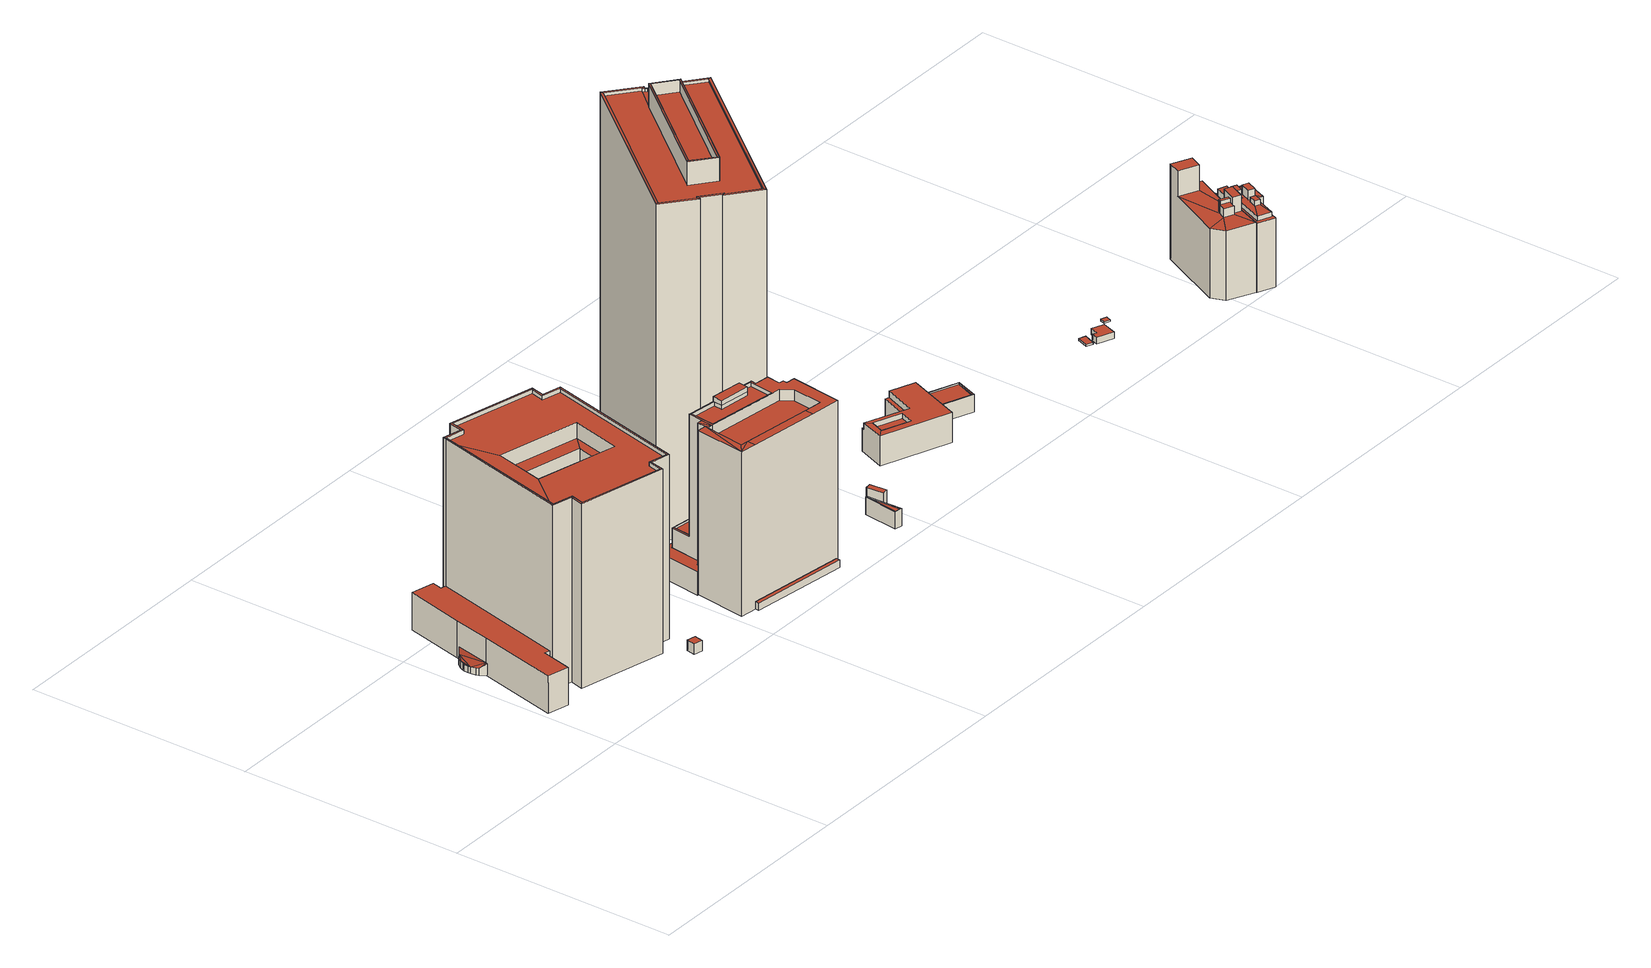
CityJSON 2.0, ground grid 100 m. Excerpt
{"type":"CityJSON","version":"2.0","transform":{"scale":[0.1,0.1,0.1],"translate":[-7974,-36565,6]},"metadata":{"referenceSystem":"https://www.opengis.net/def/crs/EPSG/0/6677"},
"CityObjects":{
"building1":{"type":"Building","attributes":{"class":3002,"usage":421,"measuredHeight":75.5,"storeysAboveGround":16,"storeysBelowGround":1,"prefecture":13,"city":13101,"footprintArea":4976.75,"fireproofType":1001,"coverageRatio":80,"floorAreaRatio":700,"surveyYear":2021,"urbanPlanType":21,"areaClassificationType":22,"landUseType":214,"districts":"10","detailedUsage":"1110","floodRisk_description":10,"floodRisk_rank":1,"floodRisk_depth":0.02,"floodRisk_adminType":2,"floodRisk_scale":2,"meshCode":"53394509"},"geometry":[{"type":"Solid","lod":"2","boundaries":[[[[0,1,2,3]],[[4,1,0,5,6,7,8,9,10,11,12,13,14,15,16,17,18,19,20,21,22,23,24,25,26,27,28,29,30,31,32,33,34,3,2,35]],[[36,37,38,39]],[[40,41,42]],[[39,38,43,44,37,36,45,46,47,48]],[[49,50,51,52]],[[41,53,54]],[[55,56,57,58]],[[59,60,61]],[[54,62,42]],[[63,64,65,66]],[[67,68,69,70,71,72,73,74,75,76]],[[77,78,79,80]],[[77,80,81,82]],[[40,83,59]],[[63,66,56,55]],[[40,42,84]],[[49,58,57,50]],[[85,86,79,78]],[[52,51,87,88]],[[89,90,91,92]],[[61,93,41]],[[59,61,41]],[[85,92,91,86]],[[89,88,87,90]],[[82,81,65,64]],[[94,95,96,97,98,99,100,101,102,103,104,105,106,107,108,109,110]],[[40,59,41]],[[95,94,99,98]],[[41,54,42]],[[8,7,58,49]],[[24,23,60,59]],[[65,107,106,66]],[[33,32,69,85,78]],[[95,36,39,96]],[[57,104,103,50]],[[56,105,104,57]],[[87,101,100,90]],[[10,9,52,88]],[[62,17,16,75,74,42]],[[44,35,2,37]],[[51,102,101,87]],[[22,21,93,61]],[[34,33,78,77]],[[81,108,107,65]],[[54,18,17,62]],[[66,106,105,56]],[[29,28,73,72]],[[32,31,70,69]],[[92,85,69,68,13,12]],[[31,30,71,70]],[[14,13,68,67]],[[20,19,53,41]],[[97,48,47,98]],[[90,100,99,91]],[[79,110,109,80]],[[0,3,82,64]],[[12,11,89,92]],[[3,34,77,82]],[[6,5,63,55]],[[5,0,64,63]],[[43,4,35,44]],[[95,98,47,46,45,36]],[[25,24,59,83]],[[9,8,49,52]],[[21,20,41,93]],[[19,18,54,53]],[[86,94,110,79]],[[30,29,72,71]],[[26,25,83,40]],[[80,109,108,81]],[[37,2,1,38]],[[16,15,76,75]],[[27,26,40,84]],[[50,103,102,51]],[[7,6,55,58]],[[86,91,99,94]],[[15,14,67,76]],[[23,22,61,60]],[[38,1,4,43]],[[96,39,48,97]],[[73,28,27,84,42,74]],[[11,10,88,89]]]],"semantics":{"surfaces":[{"type":"GroundSurface"},{"type":"RoofSurface"},{"type":"WallSurface"}],"values":[[0,0,1,1,1,1,1,1,1,1,1,1,1,1,1,1,1,1,1,1,1,1,1,1,1,1,1,1,1,1,2,2,2,2,2,2,2,2,2,2,2,2,2,2,2,2,2,2,2,2,2,2,2,2,2,2,2,2,2,2,2,2,2,2,2,2,2,2,2,2,2,2,2,2,2,2,2,2,2,2,2,2,2]]}}]},
"building2":{"type":"Building","attributes":{"class":3001,"usage":421,"measuredHeight":4,"storeysAboveGround":2,"storeysBelowGround":0,"prefecture":13,"city":13101,"footprintArea":15.79,"fireproofType":1001,"coverageRatio":80,"floorAreaRatio":700,"surveyYear":2021,"urbanPlanType":21,"areaClassificationType":22,"landUseType":214,"districts":"10","detailedUsage":"1110","meshCode":"53394509"},"geometry":[{"type":"Solid","lod":"2","boundaries":[[[[111,112,113,114]],[[115,116,117,118]],[[114,113,118,117]],[[112,111,116,115]],[[111,114,117,116]],[[113,112,115,118]]]],"semantics":{"surfaces":[{"type":"GroundSurface"},{"type":"RoofSurface"},{"type":"WallSurface"}],"values":[[0,1,2,2,2,2]]}}]},
"building3":{"type":"Building","attributes":{"class":3003,"usage":461,"measuredHeight":4.2,"storeysAboveGround":9999,"storeysBelowGround":9999,"prefecture":13,"city":13101,"footprintArea":-9999,"fireproofType":1011,"coverageRatio":80,"floorAreaRatio":700,"surveyYear":1,"urbanPlanType":21,"areaClassificationType":22,"landUseType":214,"districts":"10","detailedUsage":"0","floodRisk_description":10,"floodRisk_rank":1,"floodRisk_depth":0.02,"floodRisk_adminType":2,"floodRisk_scale":2,"meshCode":"53394509"},"geometry":[{"type":"Solid","lod":"2","boundaries":[[[[119,120,121,122]],[[123,124,125,126]],[[122,121,126,125]],[[120,119,124,123]],[[119,122,125,124]],[[121,120,123,126]]]],"semantics":{"surfaces":[{"type":"GroundSurface"},{"type":"RoofSurface"},{"type":"WallSurface"}],"values":[[0,1,2,2,2,2]]}}]},
"building4":{"type":"Building","attributes":{"class":3003,"usage":401,"measuredHeight":28.2,"storeysAboveGround":14,"storeysBelowGround":1,"prefecture":13,"city":13101,"footprintArea":2211.11,"fireproofType":1001,"coverageRatio":80,"floorAreaRatio":700,"surveyYear":2021,"urbanPlanType":21,"areaClassificationType":22,"landUseType":212,"districts":"10","detailedUsage":"1210","meshCode":"53394509"},"geometry":[{"type":"Solid","lod":"2","boundaries":[[[[127,128,129,130]],[[131,132,133,134]],[[128,127,132,131]],[[129,128,131,134]],[[127,130,133,132]],[[130,129,134,133]]]],"semantics":{"surfaces":[{"type":"GroundSurface"},{"type":"RoofSurface"},{"type":"WallSurface"}],"values":[[0,1,2,2,2,2]]}}]},
"building5":{"type":"Building","attributes":{"class":9999,"usage":461,"measuredHeight":4.8,"storeysAboveGround":9999,"storeysBelowGround":9999,"prefecture":13,"city":13101,"footprintArea":-9999,"fireproofType":1011,"coverageRatio":80,"floorAreaRatio":700,"surveyYear":1,"urbanPlanType":21,"areaClassificationType":22,"landUseType":214,"districts":"10","detailedUsage":"0","meshCode":"53394509"},"geometry":[{"type":"Solid","lod":"2","boundaries":[[[[135,136,137,138,139,140,141,142,143,144,145,146,147,148,149,150,151,152,153,154,155,156,157,158,159,160,161,162,163,164,165,166,167,168,169,170,171,172,173,174,175,176,177,178,179,180,181,182,183,184]],[[185,186,187,188,189,190,191,192,193,194,195,196,197,198,199,200,201,202,203,204,205,206,207,208,209,210,211,212,213,214,215,216,217,218,219,220,221,222,223,224,225,226,227,228,229,230,231,232,233,234]],[[183,182,185,234]],[[152,151,216,215]],[[163,162,205,204]],[[176,175,192,191]],[[164,163,204,203]],[[182,181,186,185]],[[160,159,208,207]],[[142,141,226,225]],[[170,169,198,197]],[[136,135,232,231]],[[154,153,214,213]],[[174,173,194,193]],[[177,176,191,190]],[[135,184,233,232]],[[161,160,207,206]],[[148,147,220,219]],[[178,177,190,189]],[[140,139,228,227]],[[180,179,188,187]],[[166,165,202,201]],[[144,143,224,223]],[[153,152,215,214]],[[156,155,212,211]],[[159,158,209,208]],[[143,142,225,224]],[[181,180,187,186]],[[138,137,230,229]],[[167,166,201,200]],[[158,157,210,209]],[[146,145,222,221]],[[175,174,193,192]],[[171,170,197,196]],[[149,148,219,218]],[[139,138,229,228]],[[173,172,195,194]],[[168,167,200,199]],[[179,178,189,188]],[[165,164,203,202]],[[137,136,231,230]],[[145,144,223,222]],[[155,154,213,212]],[[169,168,199,198]],[[162,161,206,205]],[[150,149,218,217]],[[157,156,211,210]],[[141,140,227,226]],[[172,171,196,195]],[[151,150,217,216]],[[184,183,234,233]],[[147,146,221,220]]]],"semantics":{"surfaces":[{"type":"GroundSurface"},{"type":"RoofSurface"},{"type":"WallSurface"}],"values":[[0,1,2,2,2,2,2,2,2,2,2,2,2,2,2,2,2,2,2,2,2,2,2,2,2,2,2,2,2,2,2,2,2,2,2,2,2,2,2,2,2,2,2,2,2,2,2,2,2,2,2,2]]}}]},
"building6":{"type":"Building","attributes":{"class":3002,"usage":401,"measuredHeight":67.3,"storeysAboveGround":14,"storeysBelowGround":1,"prefecture":13,"city":13101,"footprintArea":2211.11,"fireproofType":1001,"coverageRatio":80,"floorAreaRatio":700,"surveyYear":2021,"urbanPlanType":21,"areaClassificationType":22,"landUseType":212,"districts":"10","detailedUsage":"1210","floodRisk_description":10,"floodRisk_rank":1,"floodRisk_depth":0.01,"floodRisk_adminType":2,"floodRisk_scale":2,"meshCode":"53394509"},"geometry":[{"type":"Solid","lod":"2","boundaries":[[[[235,236,237,238,239,240,241,242,243,244,245,246,247,248]],[[249,250,251]],[[252,253,254,255]],[[256,257,258]],[[259,249,260,261,254,253,262]],[[263,264,265,266,267,268,269,270,271,272,273,274,275,276,277,278,279]],[[256,251,280]],[[249,259,250]],[[281,282,283,284,285,286,287,288]],[[289,290,291,292]],[[256,258,293]],[[294,295,296,297,298,299]],[[256,293,251]],[[271,300,301,272]],[[260,274,273,261]],[[302,303,304,305,306,307,308,309]],[[310,311,312,313]],[[258,257,279,278]],[[293,314,251]],[[249,251,314]],[[261,273,285,284]],[[293,294,299,314]],[[315,255,282,281]],[[236,235,267,266]],[[255,254,283,282]],[[302,309,246,245]],[[291,316,301,300,292]],[[244,243,250,259]],[[276,296,295,277]],[[235,248,268,267]],[[254,261,284,283]],[[314,299,298,249]],[[304,312,311,305]],[[305,311,310,306]],[[316,315,281,288]],[[316,291,290,315]],[[242,241,280,251]],[[238,237,265,264]],[[241,240,256,280]],[[272,301,287,286]],[[275,297,296,276]],[[240,239,263,279,257,256]],[[248,247,269,268]],[[237,236,266,265]],[[252,289,292,300,271,270,308,307,313,312,304,303,262,253]],[[308,270,269,247,246,309]],[[244,259,262,303,302,245]],[[273,272,286,285]],[[239,238,264,263]],[[294,293,258,278,277,295]],[[301,316,288,287]],[[243,242,251,250]],[[297,275,274,260,249,298]],[[306,310,313,307]],[[289,252,255,315,290]]]],"semantics":{"surfaces":[{"type":"GroundSurface"},{"type":"RoofSurface"},{"type":"WallSurface"}],"values":[[0,1,1,1,1,1,1,1,1,1,1,1,1,1,1,1,1,1,1,1,2,2,2,2,2,2,2,2,2,2,2,2,2,2,2,2,2,2,2,2,2,2,2,2,2,2,2,2,2,2,2,2,2,2,2]]}}]},
"building7":{"type":"Building","attributes":{"class":3001,"usage":401,"measuredHeight":10.5,"storeysAboveGround":14,"storeysBelowGround":1,"prefecture":13,"city":13101,"footprintArea":2211.11,"fireproofType":1001,"coverageRatio":80,"floorAreaRatio":700,"surveyYear":2021,"urbanPlanType":21,"areaClassificationType":22,"landUseType":212,"districts":"10","detailedUsage":"1210","floodRisk_description":10,"floodRisk_rank":1,"floodRisk_depth":0.01,"floodRisk_adminType":2,"floodRisk_scale":2,"meshCode":"53394509"},"geometry":[{"type":"Solid","lod":"2","boundaries":[[[[317,318,319,320,321,322,323,324]],[[325,326,327,328,329,330,331,332,333,334]],[[335,336,337,338,339,340]],[[320,319,326,325]],[[317,324,329,328]],[[318,317,328,327]],[[339,331,330,323,322,340]],[[324,323,330,329]],[[319,318,327,326]],[[322,321,335,340]],[[320,325,334,336,335,321]],[[334,333,337,336]],[[332,331,339,338]],[[333,332,338,337]]]],"semantics":{"surfaces":[{"type":"GroundSurface"},{"type":"RoofSurface"},{"type":"WallSurface"}],"values":[[0,1,1,2,2,2,2,2,2,2,2,2,2,2]]}}]},
"building8":{"type":"Building","attributes":{"class":9999,"usage":461,"measuredHeight":5.4,"storeysAboveGround":9999,"storeysBelowGround":9999,"prefecture":13,"city":13101,"footprintArea":-9999,"fireproofType":1011,"coverageRatio":80,"floorAreaRatio":700,"surveyYear":1,"urbanPlanType":21,"areaClassificationType":22,"landUseType":212,"districts":"10","detailedUsage":"0","meshCode":"53394509"},"geometry":[{"type":"Solid","lod":"2","boundaries":[[[[341,342,343,344,345,346,347,348,349,350,351,352,353,354,355,356,357,358,359,360,361,362,363,364,365,366,367,368,369,370,371,372,373,374,375,376,377,378,379,380,381,382,383,384,385,386,387,388,389,390]],[[391,392,393,394]],[[395,396,397,398]],[[399,400,401,402]],[[403,404,396,395]],[[405,406,407,408]],[[409,410,411,412]],[[413,414,415,416]],[[417,418,419,420]],[[421,422,423,424]],[[425,426,427,428,429,430,431,432,433,434,435,436,437,438,439,440,441,442,443,444,445,446,447,448,449,450,451,452,453,454,455,456,457,458,459,460,461,462,463,464,465,466,467,468,469,470,471,472,473,474]],[[402,401,475,476]],[[477,478,411,410]],[[479,480,481,482]],[[482,481,483,484]],[[485,486,487,488]],[[489,490,486,485]],[[484,483,491,492]],[[391,394,400,399]],[[493,494,495,496]],[[421,424,497,498]],[[488,487,499,500]],[[392,501,502,393]],[[503,504,505,506]],[[498,497,507,508]],[[476,475,509,510]],[[511,512,513,514]],[[492,491,515,516]],[[516,515,517,518]],[[510,509,490,489]],[[500,499,519,520]],[[521,506,505,522]],[[413,416,478,477]],[[523,524,504,503]],[[409,412,418,417]],[[525,508,507,526]],[[501,420,419,502]],[[405,408,404,403]],[[398,397,527,528]],[[528,527,529,530]],[[414,531,532,415]],[[514,513,423,422]],[[493,496,532,531]],[[523,530,529,524]],[[521,522,533,534]],[[535,525,526,536]],[[511,537,538,512]],[[406,535,536,407]],[[494,539,540,495]],[[520,519,480,479]],[[537,518,517,538]],[[534,533,540,539]],[[371,370,523,503]],[[401,448,447,475]],[[345,344,485,488]],[[532,460,459,415]],[[424,430,429,497]],[[379,378,531,414]],[[515,436,435,517]],[[383,382,410,409]],[[512,433,432,513]],[[522,465,464,533]],[[495,462,461,496]],[[411,456,455,412]],[[419,453,452,502]],[[389,388,391,399]],[[351,350,484,492]],[[519,441,440,480]],[[360,359,498,508]],[[374,373,521,534]],[[347,346,500,520]],[[386,385,420,501]],[[361,360,508,525]],[[499,442,441,519]],[[341,390,402,476]],[[540,463,462,495]],[[416,458,457,478]],[[352,351,492,516]],[[423,431,430,424]],[[372,371,503,506]],[[373,372,506,521]],[[378,377,493,531]],[[418,454,453,419]],[[490,445,444,486]],[[400,449,448,401]],[[375,374,534,539]],[[394,450,449,400]],[[384,383,409,417]],[[355,354,537,511]],[[344,343,489,485]],[[358,357,422,421]],[[497,429,428,507]],[[529,469,468,524]],[[487,443,442,499]],[[533,464,463,540]],[[366,365,403,395]],[[385,384,417,420]],[[527,470,469,529]],[[356,355,511,514]],[[350,349,482,484]],[[380,379,414,413]],[[491,437,436,515]],[[507,428,427,526]],[[369,368,528,530]],[[408,474,473,404]],[[368,367,398,528]],[[536,426,425,407]],[[524,468,467,504]],[[480,440,439,481]],[[377,376,494,493]],[[502,452,451,393]],[[376,375,539,494]],[[407,425,474,408]],[[354,353,518,537]],[[412,455,454,418]],[[390,389,399,402]],[[348,347,520,479]],[[382,381,477,410]],[[397,471,470,527]],[[388,387,392,391]],[[483,438,437,491]],[[357,356,514,422]],[[509,446,445,490]],[[353,352,516,518]],[[349,348,479,482]],[[343,342,510,489]],[[481,439,438,483]],[[505,466,465,522]],[[396,472,471,397]],[[393,451,450,394]],[[486,444,443,487]],[[478,457,456,411]],[[526,427,426,536]],[[538,434,433,512]],[[404,473,472,396]],[[517,435,434,538]],[[415,459,458,416]],[[346,345,488,500]],[[359,358,421,498]],[[387,386,501,392]],[[362,361,525,535]],[[381,380,413,477]],[[364,363,406,405]],[[367,366,395,398]],[[513,432,431,423]],[[496,461,460,532]],[[475,447,446,509]],[[342,341,476,510]],[[363,362,535,406]],[[370,369,530,523]],[[365,364,405,403]],[[504,467,466,505]]]],"semantics":{"surfaces":[{"type":"GroundSurface"},{"type":"RoofSurface"},{"type":"WallSurface"}],"values":[[0,1,1,1,1,1,1,1,1,1,1,1,1,1,1,1,1,1,1,1,1,1,1,1,1,1,1,1,1,1,1,1,1,1,1,1,1,1,1,1,1,1,1,1,1,1,1,1,1,1,1,1,2,2,2,2,2,2,2,2,2,2,2,2,2,2,2,2,2,2,2,2,2,2,2,2,2,2,2,2,2,2,2,2,2,2,2,2,2,2,2,2,2,2,2,2,2,2,2,2,2,2,2,2,2,2,2,2,2,2,2,2,2,2,2,2,2,2,2,2,2,2,2,2,2,2,2,2,2,2,2,2,2,2,2,2,2,2,2,2,2,2,2,2,2,2,2,2,2,2,2,2]]}}]},
"building9":{"type":"Building","attributes":{"class":3001,"usage":461,"measuredHeight":6.9,"storeysAboveGround":9999,"storeysBelowGround":9999,"prefecture":13,"city":13101,"footprintArea":-9999,"fireproofType":1011,"coverageRatio":80,"floorAreaRatio":700,"surveyYear":1,"urbanPlanType":21,"areaClassificationType":22,"landUseType":212,"districts":"10","detailedUsage":"0","meshCode":"53394509"},"geometry":[{"type":"Solid","lod":"2","boundaries":[[[[541,542,543,544]],[[545,546,547,548]],[[549,550,551,552]],[[552,551,546,545]],[[548,547,550,549]],[[553,554,555,556]],[[550,553,556,551]],[[543,542,552,545]],[[546,555,554,547]],[[551,556,555,546]],[[547,554,553,550]],[[542,541,549,552]],[[541,544,548,549]],[[544,543,545,548]]]],"semantics":{"surfaces":[{"type":"GroundSurface"},{"type":"RoofSurface"},{"type":"WallSurface"}],"values":[[0,1,1,1,1,1,2,2,2,2,2,2,2,2]]}}]},
"building10":{"type":"Building","attributes":{"class":3002,"usage":401,"measuredHeight":29.3,"storeysAboveGround":8,"storeysBelowGround":2,"prefecture":13,"city":13101,"footprintArea":529.99,"fireproofType":1001,"coverageRatio":80,"floorAreaRatio":700,"surveyYear":2021,"urbanPlanType":21,"areaClassificationType":22,"landUseType":212,"districts":"10","detailedUsage":"1210","meshCode":"53394509"},"geometry":[{"type":"Solid","lod":"2","boundaries":[[[[557,558,559,560,561,562,563,564,565,566,567,568,569,570,571,572,573,574,575]],[[576,577,578,579]],[[580,581,582,583]],[[584,583,582,585]],[[586,587,588,589]],[[590,591,592,593]],[[594,595,596,597]],[[597,596,598,599]],[[600,601,602,603,604,605,606,607,608,609,610,611,612,613,614,615,616,617,618,619,620,621,622,623,624,625,626,627]],[[586,589,628,629]],[[580,630,631,581]],[[632,633,634,635]],[[590,593,636,637]],[[638,639,640,641]],[[642,643,644,645]],[[646,647,648]],[[599,598,649,650]],[[576,579,651,652]],[[652,651,653,654]],[[655,656,631,630]],[[632,584,585,633]],[[629,628,640,639]],[[657,658,659,660]],[[661,662,663,664]],[[637,636,659,658]],[[654,653,592,591]],[[665,666,643,642]],[[667,668,669,670]],[[638,641,656,655]],[[671,645,644]],[[657,660,578,577]],[[594,647,646,595]],[[672,673,674,675]],[[635,634,666,665]],[[676,677,678,679,680,681,682,683,684]],[[650,649,588,587]],[[672,675,664,663,670,669,568,567,586,629]],[[560,559,665,642]],[[579,676,684,651]],[[634,609,608,666]],[[638,570,569,668,667,662,661,674,673,639]],[[572,571,655,630]],[[582,612,611,585]],[[575,574,583,584]],[[565,564,599,650]],[[658,657,604,603]],[[562,561,576,652,647,594]],[[641,616,615,656]],[[574,573,580,583]],[[651,684,683,653]],[[593,681,680,636]],[[637,658,603,602]],[[670,663,662,667]],[[591,590,601,600]],[[628,618,617,640]],[[652,654,627,626,648,647]],[[664,675,674,661]],[[653,683,682,592]],[[559,558,635,665]],[[666,608,607,643]],[[596,623,622,598]],[[560,642,645,577,576,561]],[[633,610,609,634]],[[566,565,650,587]],[[640,617,616,641]],[[602,601,590,637]],[[604,657,577,645,671,605]],[[571,570,638,655]],[[557,575,584,632]],[[581,613,612,582]],[[631,614,613,581]],[[588,620,619,589]],[[643,607,606,644]],[[660,678,677,578]],[[646,625,624,595]],[[656,615,614,631]],[[563,562,594,597]],[[564,563,597,599]],[[592,682,681,593]],[[595,624,623,596]],[[598,622,621,649]],[[659,679,678,660]],[[644,606,605,671]],[[649,621,620,588]],[[636,680,679,659]],[[672,629,639,673]],[[648,626,625,646]],[[589,619,618,628]],[[600,627,654,591]],[[567,566,587,586]],[[669,668,569,568]],[[585,611,610,633]],[[578,677,676,579]],[[558,557,632,635]],[[573,572,630,580]]]],"semantics":{"surfaces":[{"type":"GroundSurface"},{"type":"RoofSurface"},{"type":"WallSurface"}],"values":[[0,1,1,1,1,1,1,1,1,1,1,1,1,1,1,1,1,1,1,1,1,1,1,1,1,1,1,1,1,1,1,1,1,1,1,1,2,2,2,2,2,2,2,2,2,2,2,2,2,2,2,2,2,2,2,2,2,2,2,2,2,2,2,2,2,2,2,2,2,2,2,2,2,2,2,2,2,2,2,2,2,2,2,2,2,2,2,2,2,2,2,2,2,2,2]]}}]},
"building11":{"type":"Building","attributes":{"class":9999,"usage":461,"measuredHeight":14.7,"storeysAboveGround":9999,"storeysBelowGround":9999,"prefecture":13,"city":13101,"footprintArea":-9999,"fireproofType":1011,"coverageRatio":80,"floorAreaRatio":700,"surveyYear":1,"urbanPlanType":21,"areaClassificationType":22,"landUseType":212,"districts":"10","detailedUsage":"0","meshCode":"53394509"},"geometry":[{"type":"Solid","lod":"2","boundaries":[[[[685,686,687,688,689,690,691,692,693,694,695,696,697,698]],[[699,700,701,702,703,704,705,706,707,708,709,710,711,712]],[[692,691,699,712]],[[690,689,701,700]],[[686,685,705,704]],[[685,698,706,705]],[[688,687,703,702]],[[689,688,702,701]],[[710,709,695,694]],[[697,696,708,707]],[[694,693,711,710]],[[687,686,704,703]],[[691,690,700,699]],[[696,695,709,708]],[[698,697,707,706]],[[693,692,712,711]]]],"semantics":{"surfaces":[{"type":"GroundSurface"},{"type":"RoofSurface"},{"type":"WallSurface"}],"values":[[0,1,2,2,2,2,2,2,2,2,2,2,2,2,2,2]]}}]},
"building12":{"type":"Building","attributes":{"class":9999,"usage":461,"measuredHeight":7.4,"storeysAboveGround":9999,"storeysBelowGround":9999,"prefecture":13,"city":13101,"footprintArea":-9999,"fireproofType":1011,"coverageRatio":80,"floorAreaRatio":700,"surveyYear":1,"urbanPlanType":21,"areaClassificationType":22,"landUseType":212,"districts":"10","detailedUsage":"0","meshCode":"53394509"},"geometry":[{"type":"Solid","lod":"2","boundaries":[[[[713,714,715,716]],[[717,718,719,720]],[[721,722,723,724]],[[725,720,719,726]],[[727,728,718,717]],[[725,726,728,727]],[[713,716,727,717]],[[718,721,724,719]],[[728,722,721,718]],[[714,713,717,720]],[[719,724,723,726]],[[716,715,725,727]],[[726,723,722,728]],[[715,714,720,725]]]],"semantics":{"surfaces":[{"type":"GroundSurface"},{"type":"RoofSurface"},{"type":"WallSurface"}],"values":[[0,1,1,1,1,1,2,2,2,2,2,2,2,2]]}}]},
"building13":{"type":"Building","attributes":{"class":3002,"usage":401,"measuredHeight":152,"storeysAboveGround":36,"storeysBelowGround":3,"prefecture":13,"city":13101,"footprintArea":3635.12,"fireproofType":1001,"coverageRatio":80,"floorAreaRatio":700,"surveyYear":2021,"urbanPlanType":21,"areaClassificationType":22,"landUseType":212,"districts":"10","detailedUsage":"1210","meshCode":"53394509","name":"霞が関ビルディング"},"geometry":[{"type":"Solid","lod":"2","boundaries":[[[[729,730,731,732,733,734,735,736,737,738,739,740]],[[741,742,743,744]],[[745,746,747,748]],[[749,750,751,752]],[[753,754,755,756]],[[757,758,759,760,761,762,763,764,765,766,767,768,769,770,771,772]],[[773,774,775,776]],[[756,755,777,778]],[[779,780,751,781]],[[782,780,779]],[[748,747,783,784]],[[785,786,771,770,767,766]],[[787,788,746,745]],[[776,775,789,790]],[[791,792,754,753]],[[790,789,793,794]],[[778,777,792,791]],[[780,752,751]],[[795,780,782,796]],[[795,796,774,773]],[[784,783,750,749]],[[787,794,793,788]],[[731,730,790,794]],[[739,738,780,795]],[[788,761,760,746]],[[734,733,745,748]],[[782,785,766,796]],[[750,757,772,751]],[[789,763,762,793]],[[775,764,763,789]],[[768,767,753,756]],[[781,771,786,779]],[[793,762,761,788]],[[740,739,795,773]],[[736,735,784,749]],[[767,770,791,753]],[[747,759,758,783]],[[777,742,741,792]],[[779,786,785,782]],[[733,732,787,745]],[[756,778,769,768]],[[732,731,794,787]],[[735,734,748,784]],[[796,766,765,774]],[[778,791,770,769]],[[751,772,771,781]],[[729,740,773,776]],[[730,729,776,790]],[[774,765,764,775]],[[746,760,759,747]],[[737,736,749,752]],[[755,743,742,777]],[[738,737,752,780]],[[783,758,757,750]],[[754,744,743,755]],[[792,741,744,754]]]],"semantics":{"surfaces":[{"type":"GroundSurface"},{"type":"RoofSurface"},{"type":"WallSurface"}],"values":[[0,1,1,1,1,1,1,1,1,1,1,1,1,1,1,1,1,1,1,1,1,1,2,2,2,2,2,2,2,2,2,2,2,2,2,2,2,2,2,2,2,2,2,2,2,2,2,2,2,2,2,2,2,2,2,2]]}}]},
"building14":{"type":"Building","attributes":{"class":3001,"usage":461,"measuredHeight":6.2,"storeysAboveGround":9999,"storeysBelowGround":9999,"prefecture":13,"city":13101,"footprintArea":-9999,"fireproofType":1011,"coverageRatio":80,"floorAreaRatio":700,"surveyYear":1,"urbanPlanType":21,"areaClassificationType":22,"landUseType":212,"districts":"10","detailedUsage":"0","meshCode":"53394509"},"geometry":[{"type":"Solid","lod":"2","boundaries":[[[[797,798,799,800]],[[801,802,803,804]],[[800,799,804,803]],[[798,797,802,801]],[[797,800,803,802]],[[799,798,801,804]]]],"semantics":{"surfaces":[{"type":"GroundSurface"},{"type":"RoofSurface"},{"type":"WallSurface"}],"values":[[0,1,2,2,2,2]]}}]},
"building15":{"type":"Building","attributes":{"class":9999,"usage":461,"measuredHeight":11.4,"storeysAboveGround":9999,"storeysBelowGround":9999,"prefecture":13,"city":13101,"footprintArea":-9999,"fireproofType":1011,"coverageRatio":80,"floorAreaRatio":700,"surveyYear":1,"urbanPlanType":21,"areaClassificationType":22,"landUseType":212,"districts":"10","detailedUsage":"0","meshCode":"53394509"},"geometry":[{"type":"Solid","lod":"2","boundaries":[[[[805,806,807]],[[808,809,810,811]],[[808,811,812,813]],[[814,815,816]],[[809,813,812,810]],[[806,805,809,808]],[[812,816,815,810]],[[807,806,808,813]],[[810,815,814,811]],[[811,814,816,812]],[[805,807,813,809]]]],"semantics":{"surfaces":[{"type":"GroundSurface"},{"type":"RoofSurface"},{"type":"WallSurface"}],"values":[[0,1,1,1,1,2,2,2,2,2,2]]}}]},
"building16":{"type":"Building","attributes":{"class":3003,"usage":461,"measuredHeight":23.9,"storeysAboveGround":9999,"storeysBelowGround":9999,"prefecture":13,"city":13101,"footprintArea":-9999,"fireproofType":1011,"coverageRatio":80,"floorAreaRatio":700,"surveyYear":1,"urbanPlanType":21,"areaClassificationType":22,"landUseType":212,"districts":"10","detailedUsage":"0","meshCode":"53394509"},"geometry":[{"type":"Solid","lod":"2","boundaries":[[[[817,818,819,820,821,822,823,824]],[[825,826,827,828,829,830,831,832]],[[819,818,827,826]],[[821,820,825,832]],[[822,821,832,831]],[[817,824,829,828]],[[823,822,831,830]],[[824,823,830,829]],[[818,817,828,827]],[[820,819,826,825]]]],"semantics":{"surfaces":[{"type":"GroundSurface"},{"type":"RoofSurface"},{"type":"WallSurface"}],"values":[[0,1,2,2,2,2,2,2,2,2]]}}]},
"building17":{"type":"Building","attributes":{"class":3001,"usage":461,"measuredHeight":9.3,"storeysAboveGround":9999,"storeysBelowGround":9999,"prefecture":13,"city":13101,"footprintArea":-9999,"fireproofType":1011,"coverageRatio":80,"floorAreaRatio":700,"surveyYear":1,"urbanPlanType":21,"areaClassificationType":22,"landUseType":212,"districts":"10","detailedUsage":"0","floodRisk_description":10,"floodRisk_rank":1,"floodRisk_depth":0.02,"floodRisk_adminType":2,"floodRisk_scale":2,"meshCode":"53394509"},"geometry":[{"type":"Solid","lod":"2","boundaries":[[[[833,834,835,836]],[[837,838,839,840]],[[841,842,843,844]],[[845,846,842,841]],[[847,848,846,845]],[[844,843,848,847]],[[836,835,844,847]],[[842,838,837,843]],[[834,833,845,841]],[[846,839,838,842]],[[833,836,847,845]],[[843,837,840,848]],[[835,834,841,844]],[[848,840,839,846]]]],"semantics":{"surfaces":[{"type":"GroundSurface"},{"type":"RoofSurface"},{"type":"WallSurface"}],"values":[[0,1,1,1,1,1,2,2,2,2,2,2,2,2]]}}]},
"building18":{"type":"Building","attributes":{"class":3001,"usage":402,"measuredHeight":11.4,"storeysAboveGround":2,"storeysBelowGround":0,"prefecture":13,"city":13101,"footprintArea":793,"fireproofType":1001,"coverageRatio":80,"floorAreaRatio":700,"surveyYear":2021,"urbanPlanType":21,"areaClassificationType":22,"landUseType":212,"districts":"10","detailedUsage":"1221","meshCode":"53394509"},"geometry":[{"type":"Solid","lod":"2","boundaries":[[[[849,850,851,852,853,854,855,856,857,858]],[[859,860,861,862,863,864]],[[865,866,867,868,869,870,871,872,873,874]],[[875,876,877,878]],[[879,880,881,882]],[[878,877,880,879]],[[883,884,885,886,887,888]],[[870,867,866,871]],[[889,890,891,892]],[[893,882,881]],[[876,875,894]],[[875,852,851,873,872,856,855,882,893,859,864,894]],[[857,856,872,871]],[[865,874,884,883]],[[870,892,891,867]],[[849,858,887,886]],[[877,862,861,880]],[[871,866,888,887,858,857]],[[884,874,873,851,850,885]],[[850,849,886,885]],[[876,863,862,877]],[[853,852,875,878]],[[880,861,860,881]],[[869,889,892,870]],[[854,853,878,879]],[[867,891,890,868]],[[868,890,889,869]],[[855,854,879,882]],[[881,860,859,893]],[[894,864,863,876]],[[866,865,883,888]]]],"semantics":{"surfaces":[{"type":"GroundSurface"},{"type":"RoofSurface"},{"type":"WallSurface"}],"values":[[0,1,1,1,1,1,1,1,1,1,1,2,2,2,2,2,2,2,2,2,2,2,2,2,2,2,2,2,2,2,2]]}}]},
"building19":{"type":"Building","attributes":{"class":9999,"usage":461,"measuredHeight":-9999,"storeysAboveGround":9999,"storeysBelowGround":9999,"prefecture":13,"city":13101,"footprintArea":-9999,"fireproofType":1011,"coverageRatio":80,"floorAreaRatio":700,"surveyYear":1,"urbanPlanType":21,"areaClassificationType":22,"landUseType":215,"districts":"10","detailedUsage":"0","meshCode":"53394509"},"geometry":[{"type":"Solid","lod":"2","boundaries":[[[[895,896,897,898]],[[899,900,901,902]],[[897,896,899,902]],[[898,897,902,901]],[[896,895,900,899]],[[895,898,901,900]]]],"semantics":{"surfaces":[{"type":"GroundSurface"},{"type":"RoofSurface"},{"type":"WallSurface"}],"values":[[0,1,2,2,2,2]]}}]},
"building20":{"type":"Building","attributes":{"class":9999,"usage":461,"measuredHeight":-9999,"storeysAboveGround":9999,"storeysBelowGround":9999,"prefecture":13,"city":13103,"footprintArea":-9999,"fireproofType":1011,"coverageRatio":80,"floorAreaRatio":800,"surveyYear":1,"urbanPlanType":21,"areaClassificationType":22,"landUseType":215,"districts":"10","detailedUsage":"0","meshCode":"53394509"},"geometry":[{"type":"Solid","lod":"2","boundaries":[[[[903,904,905,906,907,908]],[[909,910,911,912,913,914]],[[904,903,909,914]],[[908,907,911,910]],[[907,906,912,911]],[[906,905,913,912]],[[905,904,914,913]],[[903,908,910,909]]]],"semantics":{"surfaces":[{"type":"GroundSurface"},{"type":"RoofSurface"},{"type":"WallSurface"}],"values":[[0,1,2,2,2,2,2,2]]}}]},
"building21":{"type":"Building","attributes":{"class":9999,"usage":461,"measuredHeight":-9999,"storeysAboveGround":9999,"storeysBelowGround":9999,"prefecture":13,"city":13103,"footprintArea":-9999,"fireproofType":1011,"coverageRatio":80,"floorAreaRatio":800,"surveyYear":1,"urbanPlanType":21,"areaClassificationType":22,"landUseType":215,"districts":"10","detailedUsage":"0","meshCode":"53394509"},"geometry":[{"type":"Solid","lod":"2","boundaries":[[[[915,916,917,918]],[[919,920,921,922]],[[915,918,921,920]],[[918,917,922,921]],[[917,916,919,922]],[[916,915,920,919]]]],"semantics":{"surfaces":[{"type":"GroundSurface"},{"type":"RoofSurface"},{"type":"WallSurface"}],"values":[[0,1,2,2,2,2]]}}]},
"building22":{"type":"Building","attributes":{"class":3002,"usage":401,"measuredHeight":42,"storeysAboveGround":9,"storeysBelowGround":3,"prefecture":13,"city":13101,"footprintArea":545.62,"fireproofType":1001,"coverageRatio":80,"floorAreaRatio":800,"surveyYear":2021,"urbanPlanType":21,"areaClassificationType":22,"landUseType":212,"districts":"10","detailedUsage":"1210","floodRisk_description":10,"floodRisk_rank":1,"floodRisk_depth":0.01,"floodRisk_adminType":2,"floodRisk_scale":2,"meshCode":"53394509"},"geometry":[{"type":"Solid","lod":"2","boundaries":[[[[923,924,925,926,927,928,929,930]],[[931,932,933,934]],[[935,936,937,938]],[[939,940,934,933,941,942,943]],[[944,945,946,947]],[[948,949,940,939,950]],[[951,952,953,954]],[[955,956,957,958,959,960]],[[961,962,963,932]],[[961,932,931]],[[964,965,963,962,966]],[[938,937,964,966]],[[937,936,957,965,964]],[[944,947,949,948,930,929]],[[952,951,943,942]],[[928,927,931,934,945,944,929]],[[954,953,959,958]],[[956,955,932,963]],[[942,941,959,953,952]],[[926,925,962,961]],[[927,926,961,931]],[[939,935,938,966,924,923,950]],[[925,924,966,962]],[[941,933,960,959]],[[946,945,934,940]],[[939,943,951,954,958,957,936,935]],[[923,930,948,950]],[[957,956,963,965]],[[955,960,933,932]],[[947,946,940,949]]]],"semantics":{"surfaces":[{"type":"GroundSurface"},{"type":"RoofSurface"},{"type":"WallSurface"}],"values":[[0,1,1,1,1,1,1,1,1,1,1,2,2,2,2,2,2,2,2,2,2,2,2,2,2,2,2,2,2,2]]}}]},
"building23":{"type":"Building","attributes":{"class":3002,"usage":401,"measuredHeight":36.8,"storeysAboveGround":10,"storeysBelowGround":0,"prefecture":13,"city":13101,"footprintArea":148.9,"fireproofType":1001,"coverageRatio":80,"floorAreaRatio":800,"surveyYear":2021,"urbanPlanType":21,"areaClassificationType":22,"landUseType":212,"districts":"10","detailedUsage":"1210","meshCode":"53394509"},"geometry":[{"type":"Solid","lod":"2","boundaries":[[[[967,968,969,970,971,972,973,974,975,976,977]],[[978,979,980,981]],[[982,983,984,985,986,987,988,989,990,991,992,993,994,995]],[[996,997,998,999,1000,1001,1002,1003,1004,1005,1006,1007]],[[1008,1009,1010,1011]],[[994,993,984,983]],[[983,1011,1010,994]],[[974,973,1007,1006]],[[1000,992,991,1001]],[[973,972,996,1007]],[[987,980,979,988]],[[977,976,1004,1003]],[[982,1008,1011,983]],[[995,1009,1008,982]],[[999,993,992,1000]],[[997,985,984,998]],[[967,977,1003,1002]],[[976,975,1005,1004]],[[975,974,1006,1005]],[[968,967,1002,1001,991,990]],[[989,978,981,986,985,997,996,972,971,970,969,968,990]],[[994,1010,1009,995]],[[998,984,993,999]],[[986,981,980,987]],[[988,979,978,989]]]],"semantics":{"surfaces":[{"type":"GroundSurface"},{"type":"RoofSurface"},{"type":"WallSurface"}],"values":[[0,1,1,1,1,1,2,2,2,2,2,2,2,2,2,2,2,2,2,2,2,2,2,2,2]]}}]},
"building24":{"type":"Building","attributes":{"class":3002,"usage":401,"measuredHeight":31.8,"storeysAboveGround":8,"storeysBelowGround":0,"prefecture":13,"city":13101,"footprintArea":286.92,"fireproofType":1001,"coverageRatio":80,"floorAreaRatio":800,"surveyYear":2021,"urbanPlanType":21,"areaClassificationType":22,"landUseType":212,"districts":"10","detailedUsage":"1210","meshCode":"53394509"},"geometry":[{"type":"Solid","lod":"2","boundaries":[[[[1012,1013,1014,1015,1016,1017,1018]],[[1019,1020,1021,1022]],[[1023,1024,1025,1026]],[[1027,1028,1021,1029]],[[1030,1031,1032,1033]],[[1034,1035,1036,1037,1038,1039]],[[1040,1041,1042,1043]],[[1028,1027,1044,1045,1029,1021,1020,1046,1032,1031,1047,1048,1049,1050,1051,1052,1030,1033,1053]],[[1017,1016,1022,1021,1028]],[[1040,1043,1034,1039]],[[1036,1035,1047,1031]],[[1024,1023,1027,1029]],[[1023,1026,1044,1027]],[[1026,1025,1045,1044]],[[1014,1013,1032,1046]],[[1048,1047,1035,1034]],[[1018,1017,1028,1053]],[[1016,1015,1019,1022]],[[1038,1037,1030,1052]],[[1025,1024,1029,1045]],[[1012,1018,1053,1033]],[[1046,1020,1019,1015,1014]],[[1041,1040,1039,1051,1050]],[[1049,1048,1034,1043,1042]],[[1037,1036,1031,1030]],[[1039,1038,1052,1051]],[[1042,1041,1050,1049]],[[1013,1012,1033,1032]]]],"semantics":{"surfaces":[{"type":"GroundSurface"},{"type":"RoofSurface"},{"type":"WallSurface"}],"values":[[0,1,1,1,1,1,1,1,2,2,2,2,2,2,2,2,2,2,2,2,2,2,2,2,2,2,2,2]]}}]}
},
"vertices":[
[795,983,23],[665,662,23],[373,731,23],[402,1078,23],[644,575,23],[781,924,23],[865,904,23],[714,277,23],[630,297,23],[615,234,23],[228,327,23],[243,385,23],[152,407,23],[157,424,23],[132,430,23],[100,296,23],[5,319,23],[88,668,23],[72,693,23],[67,707,23],[63,728,23],[63,741,23],[64,758,23],[67,768,23],[74,783,23],[89,802,23],[110,817,23],[123,825,23],[126,839,23],[188,1097,23],[289,1072,23],[278,1028,23],[300,1023,23],[303,1036,23],[388,1016,23],[352,644,23],[351,805,749],[373,731,749],[665,662,749],[718,717,749],[110,817,53],[63,728,53],[90,673,76],[644,575,749],[352,644,749],[335,740,749],[314,653,749],[298,584,749],[665,496,749],[630,297,837],[625,305,837],[610,242,837],[615,234,837],[67,707,53],[72,693,53],[865,904,837],[857,898,837],[709,285,837],[714,277,837],[74,783,53],[67,768,53],[64,758,53],[88,668,76],[781,924,837],[795,983,837],[787,978,837],[772,918,837],[132,430,188],[157,424,188],[300,1023,188],[278,1028,188],[289,1072,188],[188,1097,188],[126,839,188],[90,673,188],[5,319,188],[100,296,188],[388,1016,837],[303,1036,837],[309,1027,837],[393,1007,837],[408,1069,837],[402,1078,837],[89,802,53],[123,825,76],[300,1023,837],[307,1021,837],[237,332,837],[228,327,837],[243,385,837],[251,390,837],[161,412,837],[152,407,837],[63,741,53],[307,1021,819],[351,805,819],[718,717,819],[665,496,819],[298,584,819],[161,412,819],[251,390,819],[237,332,819],[610,242,819],[625,305,819],[709,285,819],[857,898,819],[772,918,819],[787,978,819],[408,1069,819],[393,1007,819],[309,1027,819],
[714,122,26],[675,131,26],[684,169,26],[722,161,26],[675,131,73],[714,122,73],[722,161,73],[684,169,73],
[831,519,28],[776,532,28],[802,641,28],[857,627,28],[776,532,71],[831,519,71],[857,627,71],[802,641,71],
[1511,68,30],[1075,124,30],[1077,141,30],[1513,85,30],[1075,124,62],[1511,68,62],[1513,85,62],[1077,141,62],
[1042,1102,48],[1045,1101,48],[1047,1101,48],[1050,1100,48],[1052,1098,48],[1054,1096,48],[1056,1094,48],[1057,1092,48],[1058,1090,48],[1059,1088,48],[1060,1085,48],[1060,1082,48],[1060,1080,48],[1060,1077,48],[1059,1075,48],[1058,1072,48],[1057,1070,48],[1056,1068,48],[1054,1066,48],[1052,1064,48],[1050,1063,48],[1047,1061,48],[1045,1061,48],[1042,1060,48],[1039,1060,48],[1037,1060,48],[1034,1061,48],[1032,1061,48],[1029,1063,48],[1027,1064,48],[1025,1066,48],[1023,1068,48],[1022,1070,48],[1020,1072,48],[1019,1075,48],[1019,1077,48],[1018,1080,48],[1018,1082,48],[1019,1085,48],[1019,1088,48],[1020,1090,48],[1022,1092,48],[1023,1094,48],[1025,1096,48],[1027,1098,48],[1029,1100,48],[1032,1101,48],[1034,1101,48],[1037,1102,48],[1039,1102,48],[1034,1101,96],[1032,1101,96],[1029,1100,96],[1027,1098,96],[1025,1096,96],[1023,1094,96],[1022,1092,96],[1020,1090,96],[1019,1088,96],[1019,1085,96],[1018,1082,96],[1018,1080,96],[1019,1077,96],[1019,1075,96],[1020,1072,96],[1022,1070,96],[1023,1068,96],[1025,1066,96],[1027,1064,96],[1029,1063,96],[1032,1061,96],[1034,1061,96],[1037,1060,96],[1039,1060,96],[1042,1060,96],[1045,1061,96],[1047,1061,96],[1050,1063,96],[1052,1064,96],[1054,1066,96],[1056,1068,96],[1057,1070,96],[1058,1072,96],[1059,1075,96],[1060,1077,96],[1060,1080,96],[1060,1082,96],[1060,1085,96],[1059,1088,96],[1058,1090,96],[1057,1092,96],[1056,1094,96],[1054,1096,96],[1052,1098,96],[1050,1100,96],[1047,1101,96],[1045,1101,96],[1042,1102,96],[1039,1102,96],[1037,1102,96],
[1494,341,29],[1515,338,29],[1513,319,29],[1552,314,29],[1522,85,29],[1003,151,29],[1033,378,29],[1071,374,29],[1076,413,29],[1098,410,29],[1118,565,29],[1452,522,29],[1438,409,29],[1502,401,29],[1093,358,754],[1076,413,754],[1071,374,754],[1236,460,754],[1115,475,754],[1114,470,754],[1236,454,754],[1003,151,754],[1076,142,754],[1081,180,754],[1098,410,754],[1101,357,754],[1102,362,754],[1107,476,754],[1522,85,754],[1552,314,754],[1513,319,754],[1515,338,754],[1494,341,754],[1502,401,754],[1438,409,754],[1441,433,754],[1433,434,754],[1432,428,754],[1417,319,754],[1417,317,754],[1456,312,754],[1488,264,754],[1471,130,754],[1393,140,754],[1388,102,754],[1033,378,754],[1231,415,737],[1236,454,737],[1114,470,737],[1102,362,737],[1417,319,737],[1432,428,737],[1375,435,737],[1370,398,737],[1236,460,775],[1231,415,775],[1370,398,775],[1376,442,775],[1045,184,754],[1045,184,705],[1471,130,705],[1488,264,705],[1456,312,705],[1093,358,705],[1069,361,705],[1376,442,754],[1375,435,754],[1118,565,215],[1107,476,215],[1114,475,215],[1124,559,215],[1446,518,215],[1436,434,215],[1441,433,215],[1452,522,215],[1446,518,207],[1124,559,207],[1114,475,207],[1436,434,207],[1069,361,754],[1231,415,754],[1370,398,754],
[1075,414,26],[1071,375,26],[1032,379,26],[1061,596,26],[1455,546,26],[1453,524,26],[1117,566,26],[1098,411,26],[1061,596,128],[1032,379,128],[1071,375,128],[1075,414,128],[1098,411,128],[1117,566,128],[1197,556,128],[1199,569,128],[1188,570,128],[1189,580,128],[1455,546,84],[1189,580,84],[1188,570,84],[1199,569,84],[1197,556,84],[1453,524,84],
[1036,1341,63],[1036,1338,63],[1035,1336,63],[1034,1334,63],[1033,1331,63],[1032,1329,63],[1030,1328,63],[1029,1326,63],[1027,1325,63],[1025,1323,63],[1022,1322,63],[1020,1322,63],[1018,1322,63],[1015,1322,63],[1013,1322,63],[1010,1323,63],[1008,1323,63],[1006,1325,63],[1004,1326,63],[1002,1328,63],[1001,1330,63],[1000,1332,63],[999,1334,63],[998,1336,63],[997,1338,63],[997,1341,63],[997,1343,63],[998,1346,63],[999,1348,63],[1000,1350,63],[1001,1352,63],[1003,1354,63],[1004,1356,63],[1006,1357,63],[1008,1358,63],[1011,1359,63],[1013,1360,63],[1015,1360,63],[1018,1360,63],[1020,1360,63],[1022,1359,63],[1025,1358,63],[1027,1357,63],[1029,1356,63],[1031,1354,63],[1032,1352,63],[1033,1350,63],[1034,1348,63],[1035,1345,63],[1036,1343,63],[1034,1348,156],[1033,1350,156],[1032,1349,156],[1033,1347,156],[997,1341,156],[999,1341,156],[999,1343,156],[997,1343,156],[1035,1345,156],[1034,1345,156],[1034,1343,156],[1036,1343,156],[997,1338,156],[999,1339,156],[998,1336,156],[999,1334,156],[1000,1334,156],[999,1336,156],[1027,1357,156],[1025,1358,156],[1024,1357,156],[1026,1356,156],[1020,1360,156],[1018,1360,156],[1018,1359,156],[1020,1358,156],[1029,1356,156],[1028,1355,156],[1030,1353,156],[1031,1354,156],[1006,1325,156],[1008,1323,156],[1009,1325,156],[1007,1326,156],[1000,1334,152],[1001,1332,152],[1002,1330,152],[1003,1329,152],[1005,1327,152],[1007,1326,152],[1009,1325,152],[1011,1324,152],[1013,1323,152],[1015,1323,152],[1018,1323,152],[1020,1323,152],[1022,1324,152],[1024,1325,152],[1026,1326,152],[1028,1327,152],[1029,1328,152],[1031,1330,152],[1032,1332,152],[1033,1334,152],[1034,1336,152],[1034,1338,152],[1034,1341,152],[1034,1343,152],[1034,1345,152],[1033,1347,152],[1032,1349,152],[1031,1351,152],[1030,1353,152],[1028,1355,152],[1026,1356,152],[1024,1357,152],[1022,1358,152],[1020,1358,152],[1018,1359,152],[1015,1359,152],[1013,1358,152],[1011,1358,152],[1009,1357,152],[1007,1356,152],[1005,1355,152],[1003,1353,152],[1002,1351,152],[1001,1349,152],[1000,1347,152],[999,1345,152],[999,1343,152],[999,1341,152],[999,1339,152],[999,1336,152],[1034,1341,156],[1036,1341,156],[1022,1359,156],[1022,1358,156],[1029,1326,156],[1028,1327,156],[1026,1326,156],[1027,1325,156],[1024,1325,156],[1025,1323,156],[1034,1334,156],[1033,1334,156],[1032,1332,156],[1033,1331,156],[1035,1336,156],[1034,1336,156],[1022,1324,156],[1022,1322,156],[1013,1360,156],[1011,1359,156],[1011,1358,156],[1013,1358,156],[1005,1327,156],[1004,1326,156],[1031,1330,156],[1032,1329,156],[1032,1352,156],[1031,1351,156],[1001,1352,156],[1002,1351,156],[1003,1353,156],[1003,1354,156],[1003,1329,156],[1002,1328,156],[1034,1338,156],[1036,1338,156],[1013,1322,156],[1013,1323,156],[1011,1324,156],[1010,1323,156],[1020,1323,156],[1020,1322,156],[1018,1323,156],[1018,1322,156],[1029,1328,156],[1030,1328,156],[1004,1356,156],[1005,1355,156],[1000,1350,156],[1001,1349,156],[1001,1330,156],[1002,1330,156],[999,1345,156],[998,1346,156],[1000,1347,156],[999,1348,156],[1015,1360,156],[1015,1359,156],[1007,1356,156],[1006,1357,156],[1000,1332,156],[1001,1332,156],[1015,1322,156],[1015,1323,156],[1008,1358,156],[1009,1357,156],
[1257,985,14],[1278,968,14],[1236,915,14],[1215,931,14],[1236,915,90],[1236,918,90],[1218,932,90],[1215,931,90],[1257,985,90],[1257,982,90],[1275,968,90],[1278,968,90],[1257,982,88],[1218,932,88],[1236,918,88],[1275,968,88],
[1059,1318,63],[1064,1354,63],[1078,1388,63],[1101,1418,63],[1128,1439,63],[1156,1453,63],[1180,1458,63],[1207,1457,63],[1235,1451,63],[1263,1440,63],[1285,1427,63],[1347,1382,63],[1188,1160,63],[1125,1204,63],[1101,1224,63],[1081,1245,63],[1069,1268,63],[1061,1288,63],[1059,1306,63],[1128,1439,402],[1110,1425,402],[1113,1425,402],[1129,1437,402],[1069,1268,362],[1072,1270,362],[1064,1289,362],[1061,1288,362],[1059,1306,362],[1062,1306,362],[1285,1427,362],[1263,1440,362],[1262,1437,362],[1283,1424,362],[1151,1394,402],[1167,1383,402],[1166,1386,402],[1151,1397,402],[1156,1453,362],[1157,1450,362],[1180,1455,362],[1180,1458,362],[1207,1454,362],[1207,1457,362],[1167,1383,357],[1151,1394,357],[1118,1346,357],[1089,1366,357],[1124,1415,357],[1113,1423,357],[1110,1421,357],[1103,1416,357],[1081,1386,357],[1067,1353,357],[1062,1318,357],[1062,1306,357],[1064,1289,357],[1072,1270,357],[1084,1247,357],[1103,1227,357],[1127,1207,357],[1130,1205,357],[1286,1422,357],[1283,1424,357],[1262,1437,357],[1234,1448,357],[1207,1454,357],[1180,1455,357],[1157,1450,357],[1145,1444,357],[1142,1442,357],[1187,1412,357],[1286,1422,362],[1290,1423,362],[1081,1245,362],[1084,1247,362],[1059,1318,362],[1062,1318,362],[1067,1353,362],[1064,1354,362],[1118,1349,402],[1118,1346,402],[1125,1204,362],[1131,1200,362],[1130,1205,362],[1127,1207,362],[1101,1418,362],[1103,1416,362],[1110,1421,362],[1110,1425,362],[1145,1444,362],[1139,1445,362],[1142,1442,362],[1234,1448,362],[1235,1451,362],[1139,1442,402],[1139,1445,402],[1184,1411,402],[1187,1412,402],[1101,1224,362],[1103,1227,362],[1124,1415,402],[1089,1366,402],[1093,1367,402],[1127,1416,402],[1150,1187,320],[1169,1173,292],[1328,1395,292],[1309,1409,320],[1078,1388,362],[1081,1386,362],[1169,1173,283],[1188,1160,259],[1347,1382,259],[1328,1395,283],[1113,1423,362],[1290,1423,350],[1131,1200,350],[1150,1187,326],[1309,1409,326],[1129,1437,398],[1113,1425,398],[1127,1416,398],[1093,1367,398],[1118,1349,398],[1151,1397,398],[1166,1386,398],[1184,1411,398],[1139,1442,398],
[1535,448,31],[1541,447,31],[1536,408,31],[1532,408,31],[1521,318,31],[1514,319,31],[1516,339,31],[1495,341,31],[1503,402,31],[1438,410,31],[1448,482,31],[1525,471,31],[1524,464,31],[1537,462,31],[1516,339,171],[1514,319,171],[1521,318,171],[1532,408,171],[1536,408,171],[1541,447,171],[1535,448,171],[1537,462,171],[1524,464,171],[1525,471,171],[1448,482,171],[1438,410,171],[1503,402,171],[1495,341,171],
[1898,226,24],[1904,68,24],[1870,73,24],[1889,227,24],[1898,226,100],[1896,224,100],[1902,71,100],[1904,68,100],[1896,224,96],[1891,224,96],[1872,74,96],[1902,71,96],[1870,73,100],[1872,74,100],[1889,227,100],[1891,224,100],
[2137,1143,14],[1606,484,14],[1473,591,14],[1478,596,14],[1409,651,14],[1403,644,14],[1269,753,14],[1802,1414,14],[1934,1307,14],[1928,1299,14],[1997,1243,14],[2003,1251,14],[1841,1206,1541],[1477,756,1541],[1564,685,1541],[1929,1135,1541],[1409,651,1501],[1407,665,1501],[1402,658,1501],[1403,644,1501],[1802,1414,1501],[1803,1400,1501],[1921,1305,1501],[1934,1307,1501],[1938,1136,1593],[1929,1135,1593],[1564,685,1593],[1565,675,1593],[1803,1400,1489],[1282,754,1489],[1402,658,1489],[1407,665,1489],[1491,598,1489],[1487,592,1489],[1604,498,1489],[2124,1142,1489],[2005,1238,1489],[1998,1230,1489],[1938,1136,1489],[1565,675,1489],[1467,755,1489],[1840,1215,1489],[1915,1300,1489],[1921,1305,1489],[2003,1251,1501],[2005,1238,1501],[2124,1142,1501],[2137,1143,1501],[1477,756,1593],[1467,755,1593],[1922,1293,1501],[1928,1299,1501],[1915,1300,1501],[1929,1286,1501],[1282,754,1501],[1269,753,1501],[1929,1286,1489],[1922,1293,1489],[1478,596,1501],[1491,598,1501],[1604,498,1501],[1606,484,1501],[1840,1215,1593],[1841,1206,1593],[1487,592,1501],[1473,591,1501],[1997,1243,1501],[1998,1230,1501],
[1961,278,26],[1985,280,26],[1993,205,26],[1968,202,26],[1985,280,90],[1961,278,90],[1968,202,90],[1993,205,90],
[1946,565,14],[2027,529,14],[1949,429,14],[2027,529,129],[1946,565,129],[1950,559,129],[2021,528,129],[1953,441,129],[1949,429,129],[2021,528,126],[1950,559,126],[1953,441,126],
[1837,722,14],[1814,742,14],[1934,892,14],[1957,873,14],[1970,888,14],[1993,869,14],[1837,680,14],[1816,697,14],[1957,873,126],[1934,892,126],[1814,742,126],[1837,722,126],[1816,697,126],[1837,680,126],[1993,869,126],[1970,888,126],
[2187,1293,14],[2120,1346,14],[2146,1379,14],[2213,1326,14],[2146,1374,116],[2125,1347,116],[2186,1299,116],[2207,1325,116],[2120,1346,121],[2125,1347,121],[2146,1374,121],[2146,1379,121],[2187,1293,121],[2186,1299,121],[2213,1326,121],[2207,1325,121],
[2438,458,14],[2486,582,14],[2613,532,14],[2610,525,14],[2787,457,14],[2749,358,14],[2572,427,14],[2519,289,14],[2219,406,14],[2265,525,14],[2574,431,84],[2578,430,84],[2746,364,84],[2781,454,84],[2613,519,84],[2608,521,84],[2447,437,146],[2260,513,146],[2277,485,146],[2400,437,146],[2377,377,146],[2253,425,146],[2219,406,146],[2519,289,146],[2613,532,146],[2503,575,146],[2610,525,90],[2613,519,90],[2781,454,90],[2787,457,90],[2749,358,90],[2746,364,90],[2578,430,90],[2572,427,90],[2447,437,117],[2503,575,117],[2486,582,117],[2438,458,117],[2265,525,117],[2260,513,117],[2377,377,125],[2400,437,125],[2277,485,125],[2253,425,125],[2574,431,90],[2608,521,90],
[3414,360,7],[3442,349,7],[3421,299,7],[3394,310,7],[3442,349,16],[3414,360,16],[3394,310,16],[3421,299,16],
[3506,263,7],[3434,291,7],[3445,320,7],[3462,313,7],[3475,348,7],[3530,327,7],[3506,263,34],[3530,327,34],[3475,348,34],[3462,313,34],[3445,320,34],[3434,291,34],
[3604,370,7],[3595,347,7],[3569,357,7],[3578,380,7],[3595,347,15],[3604,370,15],[3578,380,15],[3569,357,15],
[4138,208,6],[4163,196,6],[4098,35,6],[3981,90,6],[3959,151,6],[4074,389,6],[4099,440,6],[4221,382,6],[3959,151,313],[4055,157,313],[4070,187,313],[4074,388,313],[4132,211,383],[4101,147,383],[4133,132,383],[4163,196,383],[4132,211,313],[4158,348,313],[4074,185,313],[4080,197,313],[4117,180,313],[4099,440,426],[4074,388,426],[4158,348,426],[4183,400,426],[4221,382,313],[4183,400,313],[4138,208,313],[4117,180,366],[4080,197,366],[4074,185,366],[4111,167,366],[4055,157,350],[4096,137,350],[4101,147,350],[4111,167,350],[4074,185,350],[4070,187,350],[3981,90,313],[4098,35,313],[4096,137,313],[4133,132,313],[4101,147,313],[4163,196,313],
[4199,187,5],[4200,189,5],[4210,185,5],[4237,174,5],[4238,173,5],[4245,171,5],[4175,1,5],[4100,32,5],[4159,178,5],[4163,176,5],[4172,199,5],[4210,185,372],[4192,142,372],[4219,131,372],[4237,174,372],[4206,117,330],[4193,86,330],[4175,18,330],[4238,173,330],[4237,174,330],[4219,131,330],[4192,142,330],[4210,185,330],[4200,189,330],[4191,167,330],[4169,176,330],[4114,43,330],[4170,95,330],[4183,127,330],[4245,171,310],[4238,173,310],[4175,18,310],[4114,43,310],[4169,176,310],[4191,167,310],[4199,187,310],[4172,199,310],[4163,176,310],[4159,178,310],[4100,32,310],[4175,1,310],[4206,117,352],[4183,127,352],[4170,95,352],[4193,86,352],
[4216,194,7],[4159,217,7],[4186,288,7],[4225,385,7],[4373,325,7],[4303,155,7],[4214,191,7],[4225,385,174],[4197,315,287],[4344,256,287],[4373,325,174],[4269,232,307],[4283,265,307],[4261,274,307],[4247,241,307],[4269,232,287],[4303,155,287],[4283,265,287],[4207,198,287],[4164,216,287],[4159,217,287],[4216,194,287],[4176,244,307],[4176,245,307],[4164,216,307],[4207,198,307],[4219,228,307],[4214,230,307],[4214,230,325],[4231,273,325],[4193,287,325],[4176,244,325],[4247,241,287],[4261,274,287],[4186,288,287],[4176,245,287],[4176,244,287],[4193,287,287],[4231,273,287],[4214,230,287],[4219,228,287],[4214,191,287]
]}
